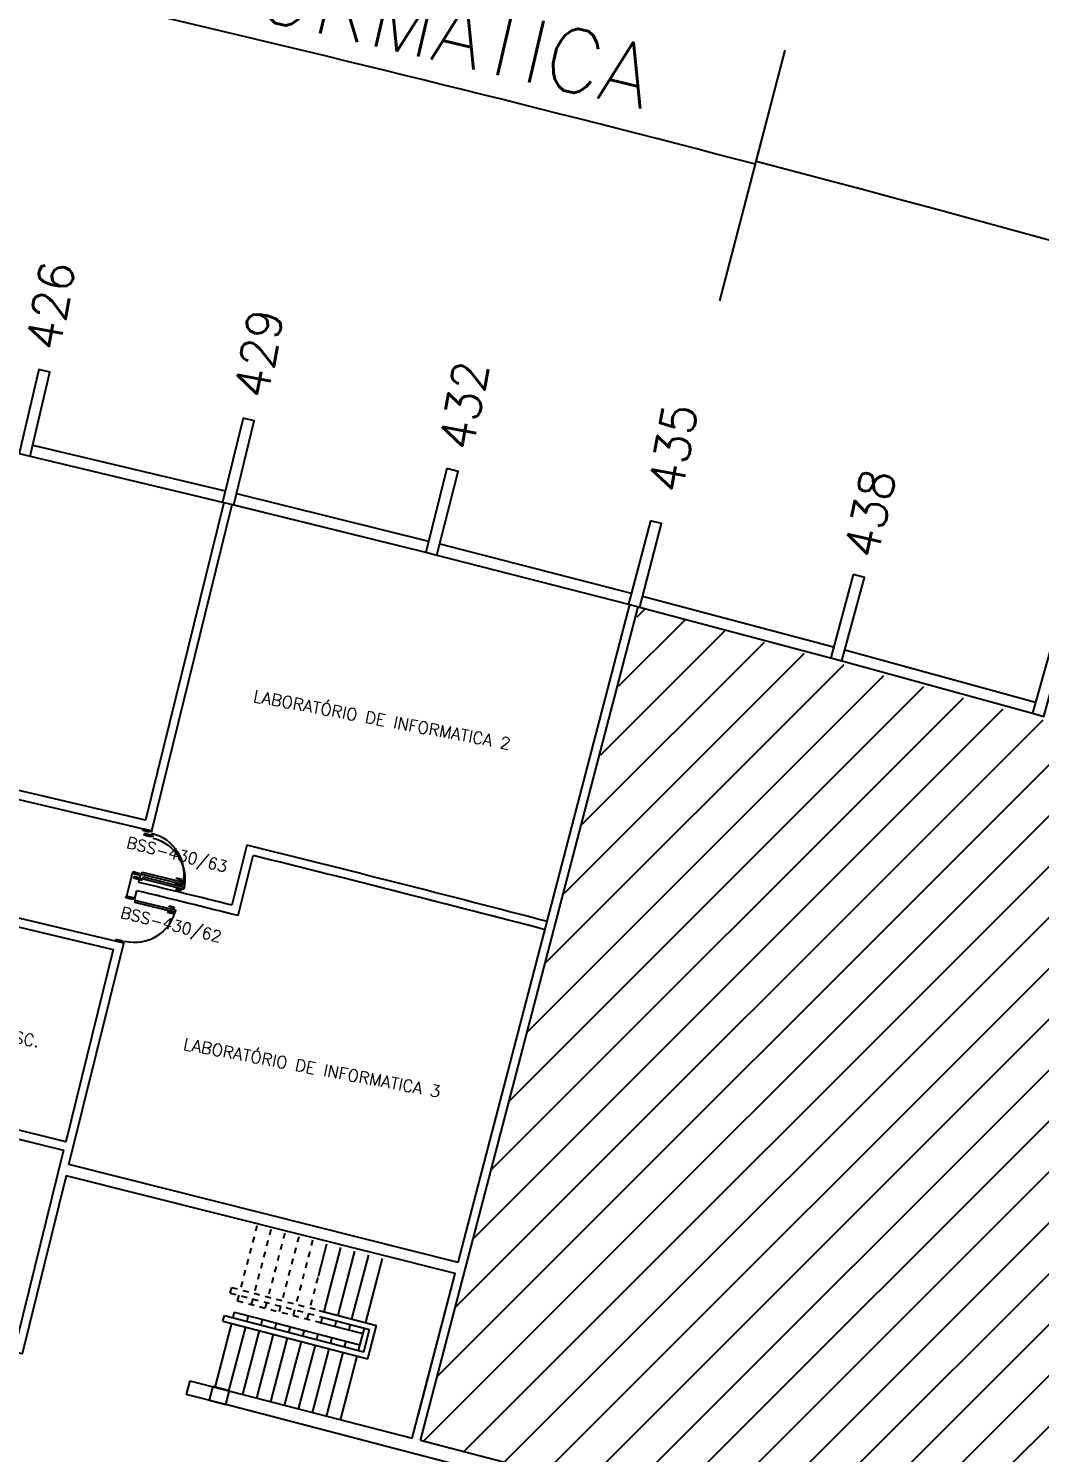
# Model space of a CAD drawing. Extents: x -152 to 150, y 325 to 437.
# Drawn here: x 97.78 to 115.34, y 398.77 to 423.51 of the extents above; entities that cross this region are included whole.
import ezdxf
from ezdxf.enums import TextEntityAlignment as Align

# ---------------------------------------------------------------- set-up
doc = ezdxf.new("R2010")
doc.units = 0
doc.header["$LTSCALE"] = 0.01
doc.header["$MEASUREMENT"] = 0
doc.header["$PDMODE"] = 98
doc.linetypes.add('HIDDEN', pattern=[0.375, 0.25, -0.125])
doc.layers.get('0').update_dxf_attribs({"linetype": 'CONTINUOUS'})
doc.layers.get('DEFPOINTS').update_dxf_attribs({"linetype": 'CONTINUOUS'})
for name, color, linetype in [('1', 1, 'CONTINUOUS'), ('ALV', 2, 'CONTINUOUS'), ('ESC', 1, 'CONTINUOUS'), ('ESTR', 3, 'CONTINUOUS'), ('NOPILAR1', 2, 'CONTINUOUS'), ('PORTA', 2, 'CONTINUOUS'), ('reboco', 2, 'CONTINUOUS'), ('TEXTO', 2, 'CONTINUOUS'), ('TEXTO-CENTRO-CUSTO', 2, 'CONTINUOUS'), ('TEXTO-ENDEREÇO', 2, 'CONTINUOUS'), ('USO', 2, 'CONTINUOUS')]:
    doc.layers.add(name, color=color, linetype=linetype)
doc.styles.add('1', font='romans.shx')
doc.styles.add('LEGENDA', font='romans.shx', dxfattribs={"height": 0.2})
doc.styles.add('NOPILAR', font='simplex.shx', dxfattribs={"height": 0.6})
doc.styles.add('UNB-100', font='simplex.shx', dxfattribs={"height": 3})
doc.styles.add('UNB-100-1', font='simplex.shx', dxfattribs={"height": 0.2})
doc.dimstyles.new('1-600', dxfattribs={"dimtxt": 1.1, "dimasz": 2.5, "dimexe": 2, "dimexo": 4, "dimgap": 0.2, "dimtad": 1, "dimdec": 0, "dimzin": 4, "dimdsep": 46, "dimlunit": 6, "dimtxsty": '1', "dimblk1": 'NONE', "dimblk2": 'NONE', "dimsah": 1, "dimcen": 0, "dimclrd": 2, "dimclre": 2, "dimclrt": 2, "dimadec": 0, "dimazin": 0, "dimtfac": 1, "dimtdec": 0, "dimtmove": 2, "dimatfit": 3, "dimldrblk": 'NONE', "dimfxl": 1, "dimtolj": 1, "dimtzin": 0, "dimarcsym": 0})

# ---------------------------------------------------------------- blocks, each defined once
blk = doc.blocks.new('PILAR-SSC')
blk.add_lwpolyline([(0, 0), (0, -1.5), (0.2, -1.5), (0.2, 0)], close=True)
blk = doc.blocks.new('*D80')
at = {"layer": 'DEFPOINTS', "color": 0, "transparency": 16777216}
for p in [(109.283, 416.867), (108.942, 415.561), (136.449, 413.516), (147.742, 404.866), (147.28, 403.598)]:
    blk.add_point(p, dxfattribs=at)
at = {"layer": 'TEXTO-CENTRO-CUSTO', "color": 2, "lineweight": -2, "transparency": 16777216}
for p, q in [((110.295, 420.737), (110.92, 423.131)), ((149.111, 408.625), (149.958, 410.95))]:
    blk.add_line(p, q, dxfattribs=at)
blk.add_arc((0.463, 0.506), 434.821, 69.987, 75.35284, dxfattribs=at)
at = {"layer": 'TEXTO-CENTRO-CUSTO', "color": 2, "transparency": 16777216, "insert": (130.264, 416.48), "char_height": 1.1, "attachment_point": 5, "rotation": 342.6699, "style": '1'}
blk.add_mtext('\\A1;Antigo Cespe', dxfattribs=at)
blk = doc.blocks.new('_NONE')
at = {"color": 0, "linetype": 'ByBlock'}
blk.add_circle((0, 0), 0.25, dxfattribs=at)
blk = doc.blocks.new('PE80-SSC')
at = {"color": 2}
for p, q in [((0.075, 0), (-0.075, 0)), ((-0.075, -0.03), (-0.075, 0)), ((0.075, 0), (0.075, -0.02)), ((0.777, 0.01), (0.687, 0.01)), ((0.687, 0), (0.687, 0.01)), ((0.777, 0.01), (0.777, -0.03)), ((0.04, -0.03), (-0.075, -0.03)), ((0.075, -0.02), (0.04, -0.02)), ((0.04, -0.03), (0.04, -0.02)), ((0.085, -0.03), (0.817, -0.03)), ((0.085, -0.03), (0.085, -0.065)), ((0.085, -0.065), (0.817, -0.065)), ((0.767, 0), (0.687, 0)), ((0.767, -0.095), (0.687, -0.095)), ((0.687, -0.095), (0.687, -0.105)), ((0.777, -0.105), (0.687, -0.105)), ((0.767, 0), (0.767, -0.03)), ((0.767, -0.095), (0.767, -0.065)), ((0.777, -0.105), (0.777, -0.065)), ((0.817, -0.065), (0.817, -0.03)), ((0.04, -0.771), (-0.075, -0.771)), ((-0.075, -0.771), (-0.075, -0.801)), ((0.075, -0.801), (-0.075, -0.801)), ((0.075, -0.802), (-0.075, -0.802)), ((0.04, -0.771), (0.04, -0.781)), ((0.075, -0.781), (0.04, -0.781)), ((0.075, -0.801), (0.075, -0.781))]:
    blk.add_line(p, q, dxfattribs=at)
at = {"color": 1}
blk.add_arc((0.085, -0.03), 0.731, 270, 357.3429, dxfattribs=at)
blk = doc.blocks.new('*D85')
at = {"layer": 'DEFPOINTS', "color": 0, "transparency": 16777216}
for p in [(95.885, 424.68), (87.274, 419.938), (86.97, 418.469), (108.771, 414.908), (108.392, 413.456)]:
    blk.add_point(p, dxfattribs=at)
at = {"layer": 'TEXTO-CENTRO-CUSTO', "color": 2, "lineweight": -2, "transparency": 16777216}
for p, q in [((88.086, 423.855), (88.99, 428.216)), ((109.782, 418.778), (110.907, 423.087))]:
    blk.add_line(p, q, dxfattribs=at)
blk.add_arc((-0.432, -3.306), 438.689, 75.36585, 78.29268, dxfattribs=at)
at = {"layer": 'TEXTO-CENTRO-CUSTO', "color": 2, "transparency": 16777216, "insert": (99.735, 424.713), "char_height": 1.1, "attachment_point": 5, "rotation": 346.8285, "style": '1'}
blk.add_mtext('\\A1;ESCOLA DE INFORMÁTICA', dxfattribs=at)

msp = doc.modelspace()

# ---------------------------------------------------------------- hatches: boundary and pattern name
at = {"layer": '1'}
h = msp.add_hatch(dxfattribs=at)
h.set_pattern_fill('ANSI31', color=256, scale=5, style=0)
h.paths.add_polyline_path([(108.392, 413.456), (122.39, 409.542), (129.319, 407.349), (136.208, 405.039), (143.116, 402.783), (146.343, 401.608), (141.258, 387.564), (124.919, 393.108), (121.543, 394.228), (114.822, 396.233), (108.067, 398.123), (104.587, 398.982)])

# ---------------------------------------------------------------- linework, layer by layer
at = {"layer": 'ALV'}
for p, q in [((97.808, 416.079), (101.148, 415.282)), ((97.855, 416.273), (101.195, 415.477)), ((101.391, 415.429), (104.724, 414.604)), ((101.343, 415.235), (104.676, 414.41)), ((104.87, 414.361), (108.196, 413.508)), ((104.92, 414.555), (108.246, 413.701)), ((108.441, 413.65), (111.76, 412.769)), ((104.587, 398.982), (108.368, 413.463)), ((105.239, 402.073), (108.223, 413.501)), ((108.39, 413.457), (111.708, 412.575)), ((111.954, 412.716), (115.266, 411.806)), ((111.901, 412.523), (115.213, 411.613)), ((98.483, 403.776), (99.435, 407.62)), ((105.239, 402.073), (98.483, 403.776)), ((104.442, 399.02), (105.188, 401.879)), ((100.58, 400.018), (100.519, 399.78)), ((100.58, 400.018), (104.442, 399.02)), ((101.208, 399.606), (100.519, 399.78)), ((107.698, 397.912), (101.208, 399.606)), ((107.761, 398.154), (104.587, 398.982))]:
    msp.add_line(p, q, dxfattribs=at)
msp.add_lwpolyline([(104.55, 399.435), (105.188, 401.879), (98.435, 403.58), (97.669, 400.484), (94.4, 401.263)], dxfattribs=at)
at = {"layer": 'ESC', "linetype": 'HIDDEN'}
for p, q in [((101.747, 402.711), (101.456, 401.6)), ((101.989, 402.647), (101.698, 401.537)), ((102.23, 402.584), (101.94, 401.474)), ((102.472, 402.521), (102.182, 401.411)), ((102.714, 402.458), (102.424, 401.347)), ((102.803, 401.811), (102.666, 401.284)), ((101.284, 401.542), (101.309, 401.639)), ((101.284, 401.542), (102.82, 401.14)), ((101.309, 401.639), (102.826, 401.242)), ((101.406, 401.407), (102.831, 401.034)), ((103.366, 400.998), (103.341, 400.901))]:
    msp.add_line(p, q, dxfattribs=at)
at = {"layer": 'ESC'}
for p, q in [((102.956, 402.394), (102.809, 401.831)), ((103.198, 402.331), (102.908, 401.221)), ((103.44, 402.268), (103.149, 401.158)), ((103.682, 402.205), (103.391, 401.094)), ((103.923, 402.141), (103.633, 401.031)), ((101.431, 401.504), (101.406, 401.407)), ((101.673, 401.44), (101.648, 401.344)), ((101.915, 401.377), (101.889, 401.28)), ((102.157, 401.314), (102.131, 401.217)), ((102.398, 401.251), (102.373, 401.154)), ((102.829, 401.241), (103.824, 400.981)), ((101.304, 401.017), (101.013, 399.904)), ((101.156, 401.056), (101.182, 401.153)), ((101.156, 401.056), (103.672, 400.398)), ((101.182, 401.153), (103.6, 400.52)), ((101.354, 401.21), (101.329, 401.114)), ((101.354, 401.21), (101.831, 401.086)), ((101.596, 401.147), (101.571, 401.051)), ((101.838, 401.084), (101.813, 400.987)), ((101.831, 401.086), (102.591, 400.887)), ((102.08, 401.021), (102.055, 400.924)), ((102.64, 401.187), (102.615, 401.091)), ((102.833, 401.137), (103.702, 400.91)), ((102.837, 401.033), (103.583, 400.838)), ((102.882, 401.124), (102.857, 401.027)), ((103.124, 401.061), (103.099, 400.964)), ((101.546, 400.954), (101.255, 399.841)), ((101.788, 400.891), (101.496, 399.778)), ((102.029, 400.827), (101.738, 399.715)), ((102.271, 400.764), (101.98, 399.651)), ((102.322, 400.957), (102.297, 400.861)), ((102.529, 400.903), (102.796, 400.833)), ((102.564, 400.894), (102.538, 400.798)), ((102.806, 400.831), (102.78, 400.734)), ((102.796, 400.833), (103.531, 400.641)), ((103.047, 400.768), (103.022, 400.671)), ((103.608, 400.934), (103.506, 400.545)), ((103.6, 400.52), (103.702, 400.91)), ((103.672, 400.398), (103.824, 400.981)), ((102.513, 400.701), (102.222, 399.588)), ((102.755, 400.638), (102.464, 399.525)), ((102.997, 400.574), (102.706, 399.461)), ((103.239, 400.511), (102.948, 399.398)), ((103.289, 400.704), (103.264, 400.608)), ((103.481, 400.448), (103.189, 399.335))]:
    msp.add_line(p, q, dxfattribs=at)
at = {"layer": 'ESTR'}
for p, q in [((100.978, 399.922), (100.917, 399.68)), ((100.978, 399.922), (101.269, 399.849)), ((101.208, 399.606), (101.269, 399.849)), ((100.917, 399.68), (101.208, 399.606))]:
    msp.add_line(p, q, dxfattribs=at)
at = {"layer": 'reboco'}
for p, q in [((101.57, 409.323), (101.312, 408.279)), ((101.57, 409.323), (101.57, 409.323)), ((101.422, 408.098), (101.68, 409.142)), ((99.582, 408.829), (99.479, 408.435)), ((99.727, 408.793), (99.582, 408.829)), ((99.697, 408.676), (99.727, 408.793)), ((99.697, 408.676), (99.697, 408.676)), ((99.479, 408.435), (99.624, 408.399)), ((99.624, 408.399), (99.659, 408.53)), ((101.312, 408.279), (101.312, 408.279))]:
    msp.add_line(p, q, dxfattribs=at)
at = {"layer": 'reboco', "color": 5}
msp.add_line((99.716, 408.592), (99.716, 408.592), dxfattribs=at)
at = {"layer": 'reboco'}
for points in [[(97.808, 416.079), (101.17, 415.277), (99.812, 409.754), (93.855, 411.151), (93.82, 411.005), (99.922, 409.574), (101.316, 415.241), (104.676, 414.41)], [(99.435, 407.62), (95.781, 408.491), (95.122, 405.675), (95.441, 405.599), (95.476, 405.745), (95.4, 405.764), (95.991, 408.287), (99.253, 407.509), (98.426, 404.168), (96.302, 404.694), (96.492, 405.503), (96.254, 405.56), (96.219, 405.414), (96.311, 405.392), (95.986, 404.003), (95.889, 404.026), (95.854, 403.88), (96.098, 403.822), (96.268, 404.547), (98.39, 404.022), (97.583, 400.761), (94.455, 401.507)]]:
    msp.add_lwpolyline(points, dxfattribs=at)
for radius, start, end in [(420.84, 75.37046, 76.10308), (420.692, 75.37046, 76.08266), (419.766, 76.10311, 76.33014), (419.616, 76.08263, 76.33049)]:
    msp.add_arc((0.495, 0.801), radius, start, end, dxfattribs=at)

# ---------------------------------------------------------------- block references
at = {"layer": 'ESTR'}
for p, rotation in [((97.958, 417.584), 346.829268292683), ((101.505, 416.739), 346.3414634146332), ((105.045, 415.864), 345.8536585365851), ((108.578, 414.958), 345.3658536585355), ((112.102, 414.023), 344.8780487804866), ((115.619, 413.057), 344.3902439024403)]:
    msp.add_blockref('PILAR-SSC', p, dxfattribs=dict(at, rotation=rotation))
at = {"layer": 'PORTA', "xscale": -1}
for p, rotation in [((99.655, 408.811), 166.2761828460196), ((99.675, 408.728), 166.0288645987937)]:
    msp.add_blockref('PE80-SSC', p, dxfattribs=dict(at, rotation=rotation))
at = {"layer": 'PORTA', "rotation": 346.3248415280755}
msp.add_blockref('PE80-SSC', (99.552, 408.417), dxfattribs=at)

# ---------------------------------------------------------------- texts
at = {"layer": 'NOPILAR1', "style": 'NOPILAR'}
for s, rotation, p in [('426', 79.5415, (98.316, 417.883)), ('429', 79.5415, (101.93, 417.053)), ('432', 79.5415, (105.495, 416.149)), ('435', 79.5415, (109.126, 415.409)), ('438', 77.3832, (112.513, 414.267))]:
    msp.add_text(s, height=0.6, rotation=rotation, dxfattribs=at).set_placement(p)
at = {"layer": 'TEXTO', "style": 'UNB-100'}
for s, height, p in [('LABORATÓRIO DE INFORMATICA 2', 0.20751, (103.899, 411.397)), ('SAN. MASC.', 0.2075, (97.167, 405.953)), ('LABORATÓRIO DE INFORMATICA 3', 0.20751, (102.684, 405.354))]:
    msp.add_text(s, height=height, rotation=349.3606, dxfattribs=at).set_placement(p, align=Align.CENTER)
at = {"layer": 'TEXTO-ENDEREÇO', "style": 'UNB-100-1'}
for s, p in [('BSS-430/63', (100.335, 409.063)), ('BSS-430/62', (100.233, 407.847))]:
    msp.add_text(s, height=0.2, rotation=345.9265, dxfattribs=at).set_placement(p, align=Align.CENTER)
at = {"layer": 'USO', "style": 'LEGENDA'}
msp.add_text('LAB. MICROSCOPIA - MOD. 17', height=0.8, rotation=346.1338, dxfattribs=at).set_placement((90.183, 398.232))

# ---------------------------------------------------------------- dimensions: what is measured, and where the dimension line sits
at = {"layer": 'TEXTO-CENTRO-CUSTO'}
dim = msp.add_angular_dim_2l(base=(95.885, 424.68), line1=((108.392, 413.456), (108.771, 414.908)), line2=((87.274, 419.938), (86.97, 418.469)), text='ESCOLA DE INFORMÁTICA', dimstyle='1-600', override={"dimazin": 1}, dxfattribs=at)
dim.commit()
dim.dimension.update_dxf_attribs({"geometry": '*D85', "text_midpoint": (99.735, 424.713), "dimtype": 162})
dim = msp.add_angular_dim_2l(base=(136.449, 413.516), line1=((108.942, 415.561), (109.283, 416.867)), line2=((147.28, 403.598), (147.742, 404.866)), text='Antigo Cespe', dimstyle='1-600', override={"dimazin": 1}, dxfattribs=at)
dim.commit()
dim.dimension.update_dxf_attribs({"geometry": '*D80', "text_midpoint": (130.264, 416.48)})

doc.saveas('drawing.dxf')
